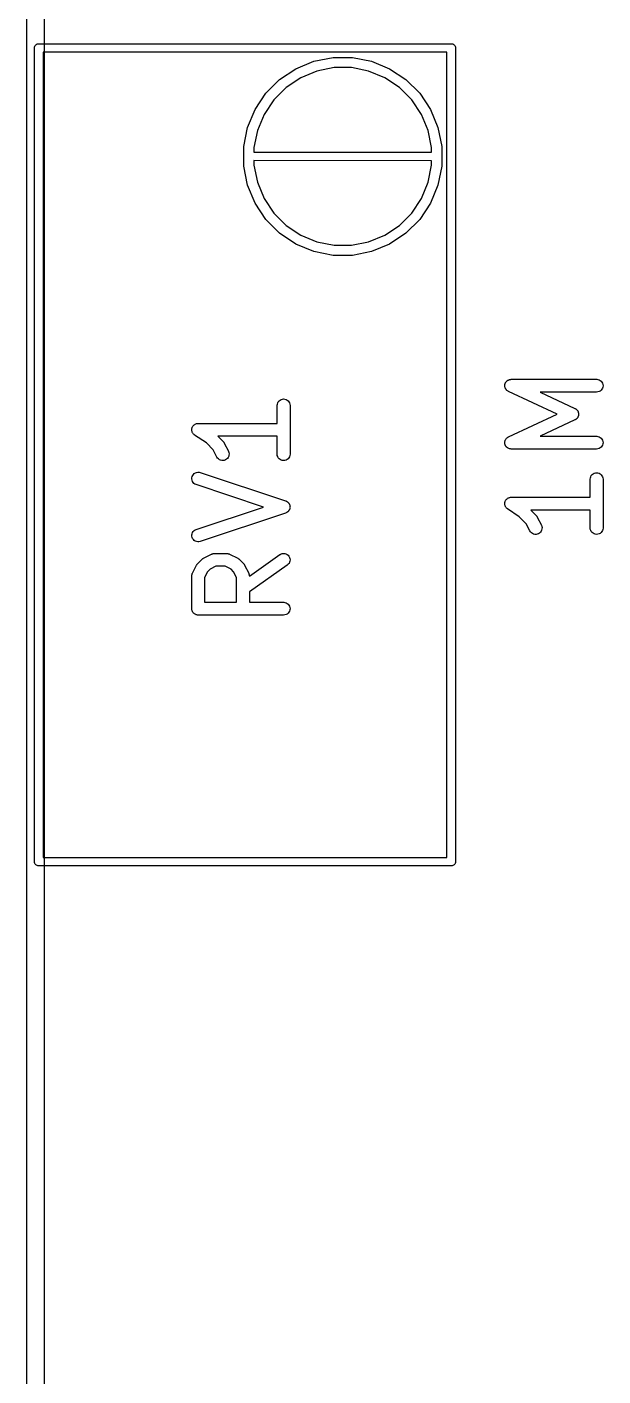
# Model space of a CAD drawing. Extents: x 18 to 40, y -182 to -6.
# Drawn here: x 18.4 to 25.15, y -49.85 to -34.05 of the extents above; entities that cross this region are included whole.
import ezdxf

# ---------------------------------------------------------------- set-up
doc = ezdxf.new("R2010")
doc.units = 0
doc.layers.add('BLACK', color=7, linetype='CONTINUOUS')

msp = doc.modelspace()

# ---------------------------------------------------------------- linework, layer by layer
at = {"layer": 'BLACK', "linetype": 'CONTINUOUS'}
for p, q in [((18.4004, -181.763), (18.4004, -5.7732)), ((18.6004, -5.8683), (18.6004, -181.668)), ((18.4887, -34.2852), (18.4916, -34.2758)), ((18.4916, -34.2758), (18.4962, -34.2671)), ((18.4962, -34.2671), (18.5025, -34.2595)), ((18.5025, -34.2595), (18.5101, -34.2532)), ((18.5101, -34.2532), (18.5188, -34.2486)), ((18.5188, -34.2486), (18.5282, -34.2457)), ((18.5282, -34.2457), (18.5356, -34.245)), ((18.5356, -34.245), (18.538, -34.2448)), ((18.538, -34.2448), (18.5404, -34.245)), ((18.5404, -34.245), (23.3656, -34.245)), ((23.3656, -34.245), (23.368, -34.2448)), ((23.368, -34.2448), (23.3704, -34.245)), ((23.3704, -34.245), (23.3778, -34.2457)), ((23.3778, -34.2457), (23.3872, -34.2486)), ((23.3872, -34.2486), (23.3959, -34.2532)), ((23.3959, -34.2532), (23.4035, -34.2595)), ((23.4035, -34.2595), (23.4098, -34.2671)), ((23.4098, -34.2671), (23.4144, -34.2758)), ((23.4144, -34.2758), (23.4173, -34.2852)), ((18.4878, -34.295), (18.4887, -34.2852)), ((18.488, -34.2974), (18.4878, -34.295)), ((18.488, -43.8225), (18.488, -34.2974)), ((18.588, -34.345), (18.588, -43.775)), ((23.318, -34.345), (18.588, -34.345)), ((21.7598, -34.4502), (21.9838, -34.4056)), ((21.9838, -34.4056), (22.2122, -34.4056)), ((22.2122, -34.4056), (22.4362, -34.4502)), ((23.318, -43.775), (23.318, -34.345)), ((23.4173, -34.2852), (23.4182, -34.295)), ((23.4182, -34.295), (23.418, -34.2974)), ((23.418, -34.2974), (23.418, -43.8226)), ((21.3589, -34.6644), (21.5488, -34.5376)), ((21.5488, -34.5376), (21.7598, -34.4502)), ((21.7947, -34.565), (21.6054, -34.6434)), ((21.9956, -34.525), (21.7947, -34.565)), ((22.2004, -34.525), (21.9956, -34.525)), ((22.4013, -34.565), (22.2004, -34.525)), ((22.5906, -34.6434), (22.4013, -34.565)), ((22.4362, -34.4502), (22.6472, -34.5376)), ((22.6472, -34.5376), (22.8371, -34.6644)), ((21.1974, -34.8259), (21.3589, -34.6644)), ((21.4351, -34.7572), (21.2902, -34.9021)), ((21.6054, -34.6434), (21.4351, -34.7572)), ((22.7609, -34.7572), (22.5906, -34.6434)), ((22.9058, -34.9021), (22.7609, -34.7572)), ((22.8371, -34.6644), (22.9986, -34.8259)), ((21.0706, -35.0158), (21.1974, -34.8259)), ((21.2902, -34.9021), (21.1764, -35.0724)), ((23.0196, -35.0724), (22.9058, -34.9021)), ((22.9986, -34.8259), (23.1254, -35.0158)), ((20.9832, -35.2268), (21.0706, -35.0158)), ((21.1764, -35.0724), (21.098, -35.2617)), ((23.098, -35.2617), (23.0196, -35.0724)), ((23.1254, -35.0158), (23.2128, -35.2268)), ((20.9386, -35.4508), (20.9832, -35.2268)), ((23.2128, -35.2268), (23.2574, -35.4508)), ((21.098, -35.2617), (21.058, -35.4626)), ((23.138, -35.4626), (23.098, -35.2617)), ((20.9386, -35.6792), (20.9386, -35.4508)), ((21.058, -35.4626), (21.058, -35.514)), ((21.058, -35.514), (23.138, -35.515)), ((23.138, -35.515), (23.138, -35.4626)), ((23.2574, -35.4508), (23.2574, -35.6792)), ((20.9832, -35.9032), (20.9386, -35.6792)), ((23.138, -35.615), (21.058, -35.614)), ((21.058, -35.614), (21.058, -35.6674)), ((21.058, -35.6674), (21.098, -35.8683)), ((23.098, -35.8683), (23.138, -35.6674)), ((23.138, -35.6674), (23.138, -35.615)), ((23.2574, -35.6792), (23.2128, -35.9032)), ((21.0706, -36.1142), (20.9832, -35.9032)), ((21.098, -35.8683), (21.1764, -36.0576)), ((23.0196, -36.0576), (23.098, -35.8683)), ((23.2128, -35.9032), (23.1254, -36.1142)), ((21.1974, -36.3041), (21.0706, -36.1142)), ((21.1764, -36.0576), (21.2902, -36.2279)), ((22.9058, -36.2279), (23.0196, -36.0576)), ((23.1254, -36.1142), (22.9986, -36.3041)), ((21.3589, -36.4656), (21.1974, -36.3041)), ((21.2902, -36.2279), (21.4351, -36.3728)), ((22.7609, -36.3728), (22.9058, -36.2279)), ((22.9986, -36.3041), (22.8371, -36.4656)), ((21.5488, -36.5924), (21.3589, -36.4656)), ((21.4351, -36.3728), (21.6054, -36.4866)), ((21.6054, -36.4866), (21.7947, -36.565)), ((22.4013, -36.565), (22.5906, -36.4866)), ((22.5906, -36.4866), (22.7609, -36.3728)), ((22.8371, -36.4656), (22.6472, -36.5924)), ((21.7598, -36.6798), (21.5488, -36.5924)), ((21.7947, -36.565), (21.9956, -36.605)), ((21.9956, -36.605), (22.2004, -36.605)), ((22.2004, -36.605), (22.4013, -36.565)), ((22.6472, -36.5924), (22.4362, -36.6798)), ((21.9838, -36.7244), (21.7598, -36.6798)), ((22.2122, -36.7244), (21.9838, -36.7244)), ((22.4362, -36.6798), (22.2122, -36.7244)), ((23.9974, -38.2338), (23.9977, -38.2321)), ((23.9977, -38.2321), (23.9996, -38.2268)), ((23.9996, -38.2268), (24.0012, -38.2214)), ((24.0012, -38.2214), (24.0021, -38.2199)), ((24.0021, -38.2199), (24.0026, -38.2183)), ((24.0026, -38.2183), (24.0055, -38.2135)), ((24.0055, -38.2135), (24.0082, -38.2085)), ((24.0082, -38.2085), (24.0093, -38.2072)), ((24.0093, -38.2072), (24.0102, -38.2057)), ((24.0102, -38.2057), (24.014, -38.2016)), ((24.014, -38.2016), (24.0175, -38.1973)), ((24.0175, -38.1973), (24.0189, -38.1962)), ((24.0189, -38.1962), (24.02, -38.1949)), ((24.02, -38.1949), (24.0245, -38.1915)), ((24.0245, -38.1915), (24.0289, -38.188)), ((24.0289, -38.188), (24.0304, -38.1872)), ((24.0304, -38.1872), (24.0318, -38.1862)), ((24.0318, -38.1862), (24.0369, -38.1838)), ((24.0369, -38.1838), (24.0418, -38.1811)), ((24.0418, -38.1811), (24.0434, -38.1806)), ((24.0434, -38.1806), (24.045, -38.1799)), ((24.045, -38.1799), (24.0504, -38.1785)), ((24.0504, -38.1785), (24.0558, -38.1769)), ((24.0558, -38.1769), (24.0575, -38.1767)), ((24.0575, -38.1767), (24.0592, -38.1763)), ((24.0592, -38.1763), (24.0648, -38.176)), ((24.0648, -38.176), (24.0704, -38.1755)), ((24.0704, -38.1755), (25.0704, -38.1755)), ((25.0704, -38.1755), (25.0714, -38.1755)), ((25.0714, -38.1755), (25.086, -38.1771)), ((25.086, -38.1771), (25.0999, -38.1815)), ((25.0999, -38.1815), (25.1128, -38.1886)), ((25.1128, -38.1886), (25.124, -38.198)), ((25.124, -38.198), (25.1331, -38.2094)), ((25.1331, -38.2094), (25.1399, -38.2224)), ((25.1399, -38.2224), (25.1441, -38.2364)), ((23.9954, -38.25), (23.9956, -38.2482)), ((23.9959, -38.2555), (23.9954, -38.25)), ((23.9955, -38.2465), (23.9963, -38.241)), ((23.9956, -38.2482), (23.9955, -38.2465)), ((23.9961, -38.2612), (23.9959, -38.2555)), ((23.9966, -38.2628), (23.9961, -38.2612)), ((23.9963, -38.241), (23.9969, -38.2354)), ((23.9967, -38.2645), (23.9966, -38.2628)), ((23.9983, -38.2699), (23.9967, -38.2645)), ((23.9969, -38.2354), (23.9974, -38.2338)), ((23.9996, -38.2754), (23.9983, -38.2699)), ((24.0004, -38.2769), (23.9996, -38.2754)), ((24.0008, -38.2786), (24.0004, -38.2769)), ((24.0034, -38.2835), (24.0008, -38.2786)), ((24.0058, -38.2886), (24.0034, -38.2835)), ((24.0068, -38.29), (24.0058, -38.2886)), ((24.0076, -38.2915), (24.0068, -38.29)), ((24.0111, -38.2959), (24.0076, -38.2915)), ((24.0145, -38.3004), (24.0111, -38.2959)), ((24.0157, -38.3016), (24.0145, -38.3004)), ((24.0168, -38.303), (24.0157, -38.3016)), ((24.0211, -38.3066), (24.0168, -38.303)), ((24.0252, -38.3104), (24.0211, -38.3066)), ((24.0267, -38.3113), (24.0252, -38.3104)), ((24.028, -38.3124), (24.0267, -38.3113)), ((24.0329, -38.3151), (24.028, -38.3124)), ((24.0377, -38.318), (24.0329, -38.3151)), ((24.0387, -38.3184), (24.0377, -38.318)), ((24.6073, -38.5838), (24.0387, -38.3184)), ((25.0704, -38.3255), (24.4084, -38.3255)), ((24.4084, -38.3255), (24.8164, -38.5158)), ((25.0849, -38.324), (25.0704, -38.3255)), ((25.099, -38.3198), (25.0849, -38.324)), ((25.1119, -38.3129), (25.099, -38.3198)), ((25.1232, -38.3037), (25.1119, -38.3129)), ((25.1326, -38.2924), (25.1232, -38.3037)), ((25.1395, -38.2795), (25.1326, -38.2924)), ((25.1438, -38.2656), (25.1395, -38.2795)), ((25.1454, -38.251), (25.1438, -38.2656)), ((25.1441, -38.2364), (25.1454, -38.251)), ((21.3304, -38.4797), (21.332, -38.4651)), ((21.3304, -38.4807), (21.3304, -38.4797)), ((21.3304, -38.6914), (21.3304, -38.4807)), ((21.332, -38.4651), (21.3364, -38.4512)), ((21.3364, -38.4512), (21.3435, -38.4383)), ((21.3435, -38.4383), (21.3529, -38.4271)), ((21.3529, -38.4271), (21.3643, -38.418)), ((21.3643, -38.418), (21.3773, -38.4112)), ((21.3773, -38.4112), (21.3913, -38.407)), ((21.3913, -38.407), (21.4059, -38.4057)), ((21.4059, -38.4057), (21.4205, -38.4072)), ((21.4205, -38.4072), (21.4344, -38.4116)), ((21.4344, -38.4116), (21.4473, -38.4185)), ((21.4473, -38.4185), (21.4586, -38.4279)), ((21.4586, -38.4279), (21.4678, -38.4392)), ((21.4678, -38.4392), (21.4747, -38.4521)), ((21.4747, -38.4521), (21.479, -38.4661)), ((21.479, -38.4661), (21.4804, -38.4807)), ((21.4804, -38.4807), (21.4804, -39.0521)), ((24.8164, -38.5158), (24.8173, -38.5163)), ((24.8173, -38.5163), (24.8207, -38.5183)), ((24.8207, -38.5183), (24.8242, -38.5201)), ((24.8242, -38.5201), (24.8269, -38.5221)), ((24.8269, -38.5221), (24.8298, -38.5239)), ((24.8298, -38.5239), (24.8327, -38.5266)), ((24.8327, -38.5266), (24.8358, -38.5289)), ((24.8358, -38.5289), (24.8381, -38.5315)), ((24.8381, -38.5315), (24.8406, -38.5338)), ((24.8406, -38.5338), (24.8429, -38.537)), ((24.8429, -38.537), (24.8455, -38.5399)), ((24.8455, -38.5399), (24.8472, -38.5429)), ((24.8472, -38.5429), (24.8492, -38.5456)), ((24.8492, -38.5456), (24.8509, -38.5492)), ((24.8509, -38.5492), (24.8529, -38.5526)), ((20.3584, -38.7084), (20.3639, -38.704)), ((20.3639, -38.704), (20.3639, -38.7039)), ((20.3639, -38.7039), (20.364, -38.7039)), ((20.364, -38.7039), (20.3706, -38.7004)), ((20.3706, -38.7004), (20.3768, -38.6971)), ((20.3768, -38.6971), (20.3769, -38.6971)), ((20.3769, -38.697), (20.3837, -38.695)), ((20.3769, -38.6971), (20.3769, -38.697)), ((20.3837, -38.695), (20.3908, -38.6929)), ((20.3908, -38.6929), (20.3909, -38.6928)), ((20.3909, -38.6928), (20.3982, -38.6921)), ((20.3909, -38.6928), (20.3909, -38.6928)), ((20.3982, -38.6921), (20.4054, -38.6914)), ((20.4054, -38.6914), (21.3304, -38.6914)), ((24.0387, -38.8492), (24.6073, -38.5838)), ((24.8164, -38.6518), (24.4084, -38.8421)), ((24.8197, -38.6498), (24.8164, -38.6518)), ((24.8233, -38.6481), (24.8197, -38.6498)), ((24.826, -38.6461), (24.8233, -38.6481)), ((24.829, -38.6443), (24.826, -38.6461)), ((24.8319, -38.6417), (24.829, -38.6443)), ((24.835, -38.6394), (24.8319, -38.6417)), ((24.8373, -38.6368), (24.835, -38.6394)), ((24.8399, -38.6346), (24.8373, -38.6368)), ((24.8422, -38.6314), (24.8399, -38.6346)), ((24.8449, -38.6285), (24.8422, -38.6314)), ((24.8466, -38.6256), (24.8449, -38.6285)), ((24.8487, -38.6229), (24.8466, -38.6256)), ((24.8504, -38.6194), (24.8487, -38.6229)), ((24.8524, -38.616), (24.8504, -38.6194)), ((24.8536, -38.6128), (24.8524, -38.616)), ((24.8529, -38.5526), (24.854, -38.5558)), ((24.8551, -38.6097), (24.8536, -38.6128)), ((24.854, -38.5558), (24.8554, -38.5589)), ((24.856, -38.6059), (24.8551, -38.6097)), ((24.8554, -38.5589), (24.8563, -38.5627)), ((24.8574, -38.6022), (24.856, -38.6059)), ((24.8563, -38.5627), (24.8576, -38.5664)), ((24.8579, -38.5988), (24.8574, -38.6022)), ((24.8576, -38.5664), (24.8581, -38.5698)), ((24.8587, -38.5955), (24.8579, -38.5988)), ((24.8581, -38.5698), (24.8589, -38.5731)), ((24.859, -38.5916), (24.8587, -38.5955)), ((24.8589, -38.5731), (24.8591, -38.577)), ((24.8596, -38.5878), (24.859, -38.5916)), ((24.8591, -38.577), (24.8596, -38.5809)), ((24.8596, -38.5809), (24.8594, -38.5843)), ((24.8594, -38.5843), (24.8596, -38.5878)), ((20.3304, -38.7658), (20.3311, -38.7587)), ((20.3304, -38.7659), (20.3304, -38.7658)), ((20.3304, -38.7658), (20.3304, -38.7658)), ((20.3311, -38.7735), (20.3304, -38.7659)), ((20.3311, -38.7587), (20.3319, -38.7513)), ((20.3317, -38.7804), (20.3311, -38.7735)), ((20.3317, -38.7805), (20.3317, -38.7804)), ((20.3317, -38.7804), (20.3317, -38.7804)), ((20.3338, -38.7876), (20.3317, -38.7805)), ((20.3319, -38.7512), (20.3341, -38.7441)), ((20.3319, -38.7513), (20.3319, -38.7512)), ((20.3319, -38.7513), (20.3319, -38.7513)), ((20.3358, -38.7944), (20.3338, -38.7876)), ((20.3341, -38.7441), (20.3362, -38.7374)), ((20.3358, -38.7945), (20.3358, -38.7944)), ((20.3391, -38.8007), (20.3358, -38.7945)), ((20.3358, -38.7945), (20.3358, -38.7945)), ((20.3362, -38.7374), (20.3363, -38.7373)), ((20.3363, -38.7373), (20.3398, -38.7307)), ((20.3363, -38.7373), (20.3363, -38.7373)), ((20.3426, -38.8074), (20.3391, -38.8007)), ((20.3398, -38.7307), (20.3432, -38.7245)), ((20.3426, -38.8075), (20.3426, -38.8074)), ((20.3426, -38.8074), (20.3426, -38.8074)), ((20.3472, -38.8131), (20.3426, -38.8075)), ((20.3432, -38.7245), (20.3432, -38.7244)), ((20.3432, -38.7244), (20.3433, -38.7244)), ((20.3433, -38.7244), (20.3479, -38.7188)), ((20.3517, -38.8188), (20.3472, -38.8131)), ((20.3479, -38.7188), (20.3525, -38.7132)), ((20.3518, -38.8189), (20.3517, -38.8188)), ((20.3575, -38.8237), (20.3518, -38.8189)), ((20.3518, -38.8189), (20.3518, -38.8189)), ((20.3525, -38.7132), (20.3526, -38.7132)), ((20.3526, -38.7131), (20.3584, -38.7084)), ((20.3526, -38.7132), (20.3526, -38.7131)), ((20.3629, -38.8282), (20.3575, -38.8237)), ((20.363, -38.8283), (20.3629, -38.8282)), ((20.3638, -38.8288), (20.363, -38.8283)), ((20.363, -38.8283), (20.363, -38.8283)), ((20.363, -38.8283), (20.363, -38.8283)), ((20.5005, -38.92), (20.3638, -38.8288)), ((21.3304, -38.8414), (20.6341, -38.8414)), ((20.6341, -38.8414), (20.6965, -38.9039)), ((21.3304, -39.0521), (21.3304, -38.8414)), ((24.0152, -38.8664), (24.0164, -38.8652)), ((24.0164, -38.8652), (24.0175, -38.8639)), ((24.0175, -38.8639), (24.0219, -38.8604)), ((24.0219, -38.8604), (24.0261, -38.8566)), ((24.0261, -38.8566), (24.0275, -38.8558)), ((24.0275, -38.8558), (24.0289, -38.8547)), ((24.0289, -38.8547), (24.0338, -38.852)), ((24.0338, -38.852), (24.0387, -38.8492)), ((24.4084, -38.8421), (25.0704, -38.8421)), ((25.0704, -38.8421), (25.0714, -38.8421)), ((25.0714, -38.8421), (25.086, -38.8438)), ((25.086, -38.8438), (25.0999, -38.8482)), ((25.0999, -38.8482), (25.1128, -38.8553)), ((25.1128, -38.8553), (25.124, -38.8647)), ((25.124, -38.8647), (25.1331, -38.8761)), ((20.5818, -39.0013), (20.5005, -38.92)), ((20.624, -39.0857), (20.5818, -39.0013)), ((20.6965, -38.9039), (20.6972, -38.9046)), ((20.6972, -38.9046), (20.6999, -38.9079)), ((20.6999, -38.9079), (20.7028, -38.911)), ((20.7028, -38.911), (20.7044, -38.9136)), ((20.7044, -38.9136), (20.7064, -38.9161)), ((20.7064, -38.9161), (20.7083, -38.9198)), ((20.7083, -38.9198), (20.7106, -38.9234)), ((20.7106, -38.9234), (20.7582, -39.0186)), ((20.7582, -39.0186), (20.7586, -39.0195)), ((20.7586, -39.0195), (20.7637, -39.0333)), ((23.9954, -38.9166), (23.996, -38.911)), ((23.9955, -38.9183), (23.9954, -38.9166)), ((23.9954, -38.92), (23.9955, -38.9183)), ((23.9962, -38.9256), (23.9954, -38.92)), ((23.996, -38.911), (23.9963, -38.9054)), ((23.9967, -38.9312), (23.9962, -38.9256)), ((23.9963, -38.9054), (23.9967, -38.9038)), ((23.9967, -38.9038), (23.9969, -38.9021)), ((23.9972, -38.9328), (23.9967, -38.9312)), ((23.9969, -38.9021), (23.9986, -38.8967)), ((23.9974, -38.9345), (23.9972, -38.9328)), ((23.9993, -38.9398), (23.9974, -38.9345)), ((23.9986, -38.8967), (24, -38.8913)), ((24.0008, -38.9452), (23.9993, -38.9398)), ((24, -38.8913), (24.0007, -38.8897)), ((24.0007, -38.8897), (24.0012, -38.8881)), ((24.0016, -38.9468), (24.0008, -38.9452)), ((24.0012, -38.8881), (24.0039, -38.8831)), ((24.0022, -38.9484), (24.0016, -38.9468)), ((24.005, -38.9532), (24.0022, -38.9484)), ((24.0039, -38.8831), (24.0064, -38.8781)), ((24.0076, -38.9582), (24.005, -38.9532)), ((24.0064, -38.8781), (24.0074, -38.8767)), ((24.0074, -38.8767), (24.0082, -38.8752)), ((24.0087, -38.9595), (24.0076, -38.9582)), ((24.0082, -38.8752), (24.0118, -38.8709)), ((24.0096, -38.961), (24.0087, -38.9595)), ((24.0133, -38.9652), (24.0096, -38.961)), ((24.0118, -38.8709), (24.0152, -38.8664)), ((24.0168, -38.9696), (24.0133, -38.9652)), ((24.0181, -38.9707), (24.0168, -38.9696)), ((24.0192, -38.972), (24.0181, -38.9707)), ((24.0237, -38.9754), (24.0192, -38.972)), ((24.028, -38.979), (24.0237, -38.9754)), ((24.0295, -38.9799), (24.028, -38.979)), ((24.0309, -38.9809), (24.0295, -38.9799)), ((24.0359, -38.9834), (24.0309, -38.9809)), ((24.0408, -38.9861), (24.0359, -38.9834)), ((24.0425, -38.9866), (24.0408, -38.9861)), ((24.044, -38.9874), (24.0425, -38.9866)), ((24.0494, -38.9888), (24.044, -38.9874)), ((24.0548, -38.9905), (24.0494, -38.9888)), ((24.0565, -38.9907), (24.0548, -38.9905)), ((24.0582, -38.9911), (24.0565, -38.9907)), ((24.0638, -38.9915), (24.0582, -38.9911)), ((24.0693, -38.9921), (24.0638, -38.9915)), ((24.0704, -38.9921), (24.0693, -38.9921)), ((25.0704, -38.9921), (24.0704, -38.9921)), ((25.0849, -38.9907), (25.0704, -38.9921)), ((25.099, -38.9865), (25.0849, -38.9907)), ((25.1119, -38.9796), (25.099, -38.9865)), ((25.1232, -38.9704), (25.1119, -38.9796)), ((25.1326, -38.9591), (25.1232, -38.9704)), ((25.1395, -38.9462), (25.1326, -38.9591)), ((25.1331, -38.8761), (25.1399, -38.889)), ((25.1438, -38.9322), (25.1395, -38.9462)), ((25.1399, -38.889), (25.1441, -38.9031)), ((25.1454, -38.9177), (25.1438, -38.9322)), ((25.1441, -38.9031), (25.1454, -38.9177)), ((20.6318, -39.0981), (20.624, -39.0857)), ((20.6419, -39.1087), (20.6318, -39.0981)), ((20.6538, -39.1172), (20.6419, -39.1087)), ((20.6671, -39.1232), (20.6538, -39.1172)), ((20.6814, -39.1265), (20.6671, -39.1232)), ((20.696, -39.127), (20.6814, -39.1265)), ((20.7105, -39.1246), (20.696, -39.127)), ((20.7242, -39.1195), (20.7105, -39.1246)), ((20.7366, -39.1118), (20.7242, -39.1195)), ((20.7473, -39.1018), (20.7366, -39.1118)), ((20.7559, -39.0899), (20.7473, -39.1018)), ((20.762, -39.0766), (20.7559, -39.0899)), ((20.7654, -39.0624), (20.762, -39.0766)), ((20.7637, -39.0333), (20.766, -39.0477)), ((20.766, -39.0477), (20.7654, -39.0624)), ((21.3318, -39.0667), (21.3304, -39.0521)), ((21.336, -39.0807), (21.3318, -39.0667)), ((21.3429, -39.0936), (21.336, -39.0807)), ((21.3522, -39.105), (21.3429, -39.0936)), ((21.3634, -39.1143), (21.3522, -39.105)), ((21.3763, -39.1213), (21.3634, -39.1143)), ((21.3903, -39.1256), (21.3763, -39.1213)), ((21.4049, -39.1271), (21.3903, -39.1256)), ((21.4194, -39.1258), (21.4049, -39.1271)), ((21.4335, -39.1217), (21.4194, -39.1258)), ((21.4464, -39.1149), (21.4335, -39.1217)), ((21.4579, -39.1057), (21.4464, -39.1149)), ((21.4673, -39.0945), (21.4579, -39.1057)), ((21.4743, -39.0817), (21.4673, -39.0945)), ((21.4787, -39.0677), (21.4743, -39.0817)), ((21.4804, -39.0532), (21.4787, -39.0677)), ((21.4804, -39.0521), (21.4804, -39.0532)), ((20.3305, -39.3425), (20.331, -39.3279)), ((20.331, -39.3279), (20.3344, -39.3136)), ((20.3344, -39.3136), (20.3405, -39.3003)), ((20.3405, -39.3003), (20.349, -39.2884)), ((20.349, -39.2884), (20.3597, -39.2784)), ((20.3597, -39.2784), (20.3721, -39.2707)), ((20.3721, -39.2707), (20.3858, -39.2655)), ((20.3858, -39.2655), (20.4002, -39.263)), ((20.4002, -39.263), (20.4148, -39.2635)), ((20.4148, -39.2635), (20.4291, -39.2667)), ((20.4291, -39.2667), (21.4291, -39.6)), ((24.9954, -39.3447), (24.997, -39.3301)), ((24.997, -39.3301), (25.0014, -39.3162)), ((25.0014, -39.3162), (25.0085, -39.3033)), ((25.0085, -39.3033), (25.0179, -39.2921)), ((25.0179, -39.2921), (25.0293, -39.283)), ((25.0293, -39.283), (25.0423, -39.2762)), ((25.0423, -39.2762), (25.0563, -39.272)), ((25.0563, -39.272), (25.0709, -39.2707)), ((25.0709, -39.2707), (25.0855, -39.2722)), ((25.0855, -39.2722), (25.0994, -39.2766)), ((25.0994, -39.2766), (25.1123, -39.2835)), ((25.1123, -39.2835), (25.1236, -39.2929)), ((25.1236, -39.2929), (25.1328, -39.3042)), ((25.1328, -39.3042), (25.1397, -39.3171)), ((25.1397, -39.3171), (25.144, -39.3311)), ((25.144, -39.3311), (25.1454, -39.3457)), ((20.3329, -39.357), (20.3305, -39.3425)), ((20.338, -39.3707), (20.3329, -39.357)), ((20.3456, -39.3832), (20.338, -39.3707)), ((20.3556, -39.3939), (20.3456, -39.3832)), ((20.3674, -39.4025), (20.3556, -39.3939)), ((20.3807, -39.4087), (20.3674, -39.4025)), ((20.3817, -39.409), (20.3807, -39.4087)), ((21.1682, -39.6712), (20.3817, -39.409)), ((24.9954, -39.3457), (24.9954, -39.3447)), ((24.9954, -39.5564), (24.9954, -39.3457)), ((25.1454, -39.3457), (25.1454, -39.9171)), ((21.4291, -39.6), (21.4301, -39.6004)), ((21.4301, -39.6004), (21.4348, -39.6026)), ((21.4348, -39.6026), (21.4396, -39.6045)), ((21.4396, -39.6045), (21.4414, -39.6056)), ((21.4414, -39.6056), (21.4434, -39.6065)), ((21.4434, -39.6065), (21.4476, -39.6096)), ((21.4476, -39.6096), (21.4519, -39.6124)), ((21.4519, -39.6124), (21.4535, -39.6139)), ((21.4535, -39.6139), (21.4552, -39.6151)), ((21.4552, -39.6151), (21.4587, -39.619)), ((21.4587, -39.619), (21.4625, -39.6225)), ((21.4625, -39.6225), (21.4637, -39.6243)), ((21.4637, -39.6243), (21.4651, -39.6259)), ((21.4651, -39.6259), (21.4679, -39.6303)), ((21.4679, -39.6303), (21.4708, -39.6346)), ((21.4708, -39.6346), (21.4717, -39.6365)), ((21.4717, -39.6365), (21.4728, -39.6384)), ((21.4728, -39.6384), (21.4746, -39.6432)), ((21.4746, -39.6432), (21.4767, -39.648)), ((21.4767, -39.648), (21.4772, -39.6501)), ((21.4772, -39.6501), (21.4779, -39.6521)), ((21.4779, -39.6521), (21.4787, -39.6572)), ((23.9954, -39.6308), (23.9961, -39.6237)), ((23.9954, -39.6309), (23.9954, -39.6308)), ((23.9954, -39.6308), (23.9954, -39.6308)), ((23.9961, -39.6384), (23.9954, -39.6309)), ((23.9961, -39.6237), (23.9969, -39.6163)), ((23.9967, -39.6454), (23.9961, -39.6384)), ((23.9967, -39.6455), (23.9967, -39.6454)), ((23.9967, -39.6454), (23.9967, -39.6454)), ((23.9988, -39.6527), (23.9967, -39.6455)), ((23.9969, -39.6162), (23.9991, -39.6091)), ((23.9969, -39.6163), (23.9969, -39.6162)), ((23.9969, -39.6163), (23.9969, -39.6163)), ((24.0008, -39.6594), (23.9988, -39.6527)), ((23.9991, -39.6091), (24.0012, -39.6024)), ((24.0012, -39.6024), (24.0013, -39.6023)), ((24.0013, -39.6023), (24.0048, -39.5957)), ((24.0013, -39.6023), (24.0013, -39.6023)), ((24.0048, -39.5957), (24.0082, -39.5895)), ((24.0082, -39.5895), (24.0082, -39.5894)), ((24.0082, -39.5894), (24.0083, -39.5894)), ((24.0083, -39.5894), (24.0129, -39.5838)), ((24.0129, -39.5838), (24.0175, -39.5782)), ((24.0175, -39.5782), (24.0176, -39.5782)), ((24.0176, -39.5781), (24.0234, -39.5734)), ((24.0176, -39.5782), (24.0176, -39.5781)), ((24.0234, -39.5734), (24.0289, -39.569)), ((24.0289, -39.569), (24.0289, -39.5689)), ((24.0289, -39.5689), (24.029, -39.5689)), ((24.029, -39.5689), (24.0356, -39.5654)), ((24.0356, -39.5654), (24.0418, -39.5621)), ((24.0418, -39.5621), (24.0419, -39.5621)), ((24.0419, -39.562), (24.0487, -39.56)), ((24.0419, -39.5621), (24.0419, -39.562)), ((24.0487, -39.56), (24.0558, -39.5579)), ((24.0558, -39.5579), (24.0559, -39.5578)), ((24.0559, -39.5578), (24.0632, -39.5571)), ((24.0559, -39.5578), (24.0559, -39.5578)), ((24.0632, -39.5571), (24.0704, -39.5564)), ((24.0704, -39.5564), (24.9954, -39.5564)), ((20.3817, -39.9334), (21.1682, -39.6712)), ((21.4291, -39.7423), (20.4291, -40.0757)), ((21.4338, -39.7402), (21.4291, -39.7423)), ((21.4387, -39.7384), (21.4338, -39.7402)), ((21.4405, -39.7373), (21.4387, -39.7384)), ((21.4425, -39.7364), (21.4405, -39.7373)), ((21.4467, -39.7334), (21.4425, -39.7364)), ((21.4511, -39.7306), (21.4467, -39.7334)), ((21.4527, -39.7292), (21.4511, -39.7306)), ((21.4544, -39.7279), (21.4527, -39.7292)), ((21.458, -39.7242), (21.4544, -39.7279)), ((21.4618, -39.7206), (21.458, -39.7242)), ((21.463, -39.7189), (21.4618, -39.7206)), ((21.4645, -39.7173), (21.463, -39.7189)), ((21.4673, -39.7129), (21.4645, -39.7173)), ((21.4703, -39.7087), (21.4673, -39.7129)), ((21.4712, -39.7068), (21.4703, -39.7087)), ((21.4723, -39.705), (21.4712, -39.7068)), ((21.4742, -39.7001), (21.4723, -39.705)), ((21.4764, -39.6954), (21.4742, -39.7001)), ((21.4769, -39.6933), (21.4764, -39.6954)), ((21.4776, -39.6913), (21.4769, -39.6933)), ((21.4785, -39.6862), (21.4776, -39.6913)), ((21.4797, -39.6812), (21.4785, -39.6862)), ((21.4787, -39.6572), (21.4798, -39.6623)), ((21.4798, -39.679), (21.4797, -39.6812)), ((21.4798, -39.6623), (21.4799, -39.6644)), ((21.4802, -39.6769), (21.4798, -39.679)), ((21.4799, -39.6644), (21.4802, -39.6665)), ((21.4802, -39.6665), (21.48, -39.6717)), ((21.48, -39.6717), (21.4802, -39.6769)), ((24.0008, -39.6595), (24.0008, -39.6594)), ((24.0041, -39.6657), (24.0008, -39.6595)), ((24.0008, -39.6595), (24.0008, -39.6595)), ((24.0076, -39.6724), (24.0041, -39.6657)), ((24.0076, -39.6725), (24.0076, -39.6724)), ((24.0076, -39.6724), (24.0076, -39.6724)), ((24.0122, -39.6781), (24.0076, -39.6725)), ((24.0167, -39.6838), (24.0122, -39.6781)), ((24.0168, -39.6839), (24.0167, -39.6838)), ((24.0225, -39.6887), (24.0168, -39.6839)), ((24.0168, -39.6839), (24.0168, -39.6839)), ((24.0279, -39.6932), (24.0225, -39.6887)), ((24.028, -39.6933), (24.0279, -39.6932)), ((24.0288, -39.6938), (24.028, -39.6933)), ((24.028, -39.6933), (24.028, -39.6933)), ((24.028, -39.6933), (24.028, -39.6933)), ((24.1655, -39.7849), (24.0288, -39.6938)), ((24.2468, -39.8663), (24.1655, -39.7849)), ((24.9954, -39.7064), (24.2991, -39.7064)), ((24.2991, -39.7064), (24.3615, -39.7689)), ((24.3615, -39.7689), (24.3622, -39.7696)), ((24.3622, -39.7696), (24.3649, -39.7729)), ((24.3649, -39.7729), (24.3678, -39.776)), ((24.3678, -39.776), (24.3694, -39.7786)), ((24.3694, -39.7786), (24.3714, -39.7811)), ((24.3714, -39.7811), (24.3733, -39.7848)), ((24.3733, -39.7848), (24.3756, -39.7884)), ((24.3756, -39.7884), (24.4232, -39.8836)), ((24.9954, -39.9171), (24.9954, -39.7064)), ((20.3331, -39.9844), (20.3384, -39.9707)), ((20.3384, -39.9707), (20.3463, -39.9584)), ((20.3463, -39.9584), (20.3563, -39.9478)), ((20.3563, -39.9478), (20.3683, -39.9393)), ((20.3683, -39.9393), (20.3817, -39.9334)), ((24.289, -39.9507), (24.2468, -39.8663)), ((24.2968, -39.9631), (24.289, -39.9507)), ((24.3069, -39.9737), (24.2968, -39.9631)), ((24.4123, -39.9668), (24.4016, -39.9768)), ((24.4209, -39.9549), (24.4123, -39.9668)), ((24.427, -39.9416), (24.4209, -39.9549)), ((24.4232, -39.8836), (24.4236, -39.8845)), ((24.4236, -39.8845), (24.4287, -39.8983)), ((24.4304, -39.9274), (24.427, -39.9416)), ((24.4287, -39.8983), (24.431, -39.9127)), ((24.431, -39.9127), (24.4304, -39.9274)), ((24.9968, -39.9317), (24.9954, -39.9171)), ((25.001, -39.9457), (24.9968, -39.9317)), ((25.0079, -39.9586), (25.001, -39.9457)), ((25.0172, -39.97), (25.0079, -39.9586)), ((25.0284, -39.9793), (25.0172, -39.97)), ((25.1229, -39.9707), (25.1114, -39.9799)), ((25.1323, -39.9595), (25.1229, -39.9707)), ((25.1393, -39.9467), (25.1323, -39.9595)), ((25.1437, -39.9327), (25.1393, -39.9467)), ((25.1454, -39.9182), (25.1437, -39.9327)), ((25.1454, -39.9171), (25.1454, -39.9182)), ((20.3306, -39.9988), (20.3331, -39.9844)), ((20.3309, -40.0134), (20.3306, -39.9988)), ((20.3341, -40.0277), (20.3309, -40.0134)), ((20.3399, -40.0412), (20.3341, -40.0277)), ((20.3483, -40.0532), (20.3399, -40.0412)), ((20.3588, -40.0633), (20.3483, -40.0532)), ((20.3711, -40.0712), (20.3588, -40.0633)), ((20.3848, -40.0766), (20.3711, -40.0712)), ((20.3991, -40.0793), (20.3848, -40.0766)), ((20.4138, -40.079), (20.3991, -40.0793)), ((20.4281, -40.076), (20.4138, -40.079)), ((20.4291, -40.0757), (20.4281, -40.076)), ((24.3188, -39.9822), (24.3069, -39.9737)), ((24.3321, -39.9882), (24.3188, -39.9822)), ((24.3464, -39.9915), (24.3321, -39.9882)), ((24.361, -39.992), (24.3464, -39.9915)), ((24.3755, -39.9896), (24.361, -39.992)), ((24.3892, -39.9845), (24.3755, -39.9896)), ((24.4016, -39.9768), (24.3892, -39.9845)), ((25.0413, -39.9863), (25.0284, -39.9793)), ((25.0553, -39.9906), (25.0413, -39.9863)), ((25.0699, -39.9921), (25.0553, -39.9906)), ((25.0844, -39.9908), (25.0699, -39.9921)), ((25.0985, -39.9867), (25.0844, -39.9908)), ((25.1114, -39.9799), (25.0985, -39.9867)), ((20.4, -40.3324), (20.4476, -40.2848)), ((20.4476, -40.2848), (20.4483, -40.2841)), ((20.4483, -40.2841), (20.4516, -40.2815)), ((20.4516, -40.2815), (20.4547, -40.2786)), ((20.4547, -40.2786), (20.4573, -40.2769)), ((20.4573, -40.2769), (20.4598, -40.275)), ((20.4598, -40.275), (20.4635, -40.273)), ((20.4635, -40.273), (20.4671, -40.2708)), ((20.4671, -40.2708), (20.5623, -40.2232)), ((20.5623, -40.2232), (20.5633, -40.2227)), ((20.5633, -40.2227), (20.5653, -40.2219)), ((20.5653, -40.2219), (20.5673, -40.2209)), ((20.5673, -40.2209), (20.5722, -40.2194)), ((20.5722, -40.2194), (20.577, -40.2176)), ((20.577, -40.2176), (20.5792, -40.2173)), ((20.5792, -40.2173), (20.5813, -40.2167)), ((20.5813, -40.2167), (20.5864, -40.2162)), ((20.5864, -40.2162), (20.5915, -40.2154)), ((20.5915, -40.2154), (20.5937, -40.2155)), ((20.5937, -40.2155), (20.5959, -40.2152)), ((20.5959, -40.2152), (20.7387, -40.2152)), ((20.7387, -40.2152), (20.7398, -40.2152)), ((20.7398, -40.2152), (20.742, -40.2155)), ((20.742, -40.2155), (20.7442, -40.2154)), ((20.7442, -40.2154), (20.7492, -40.2163)), ((20.7492, -40.2163), (20.7543, -40.2169)), ((20.7543, -40.2169), (20.7564, -40.2175)), ((20.7564, -40.2175), (20.7586, -40.2179)), ((20.7586, -40.2179), (20.7634, -40.2198)), ((20.7634, -40.2198), (20.7683, -40.2213)), ((20.7683, -40.2213), (20.7702, -40.2224)), ((20.7702, -40.2224), (20.7723, -40.2232)), ((20.7723, -40.2232), (20.8675, -40.2708)), ((20.8675, -40.2708), (20.8684, -40.2712)), ((20.8684, -40.2712), (20.872, -40.2735)), ((20.872, -40.2735), (20.8757, -40.2755)), ((20.8757, -40.2755), (20.8781, -40.2775)), ((20.8781, -40.2775), (20.8807, -40.2792)), ((20.8807, -40.2792), (20.8837, -40.2822)), ((20.8837, -40.2822), (20.887, -40.2848)), ((20.887, -40.2848), (20.9346, -40.3324)), ((21.0041, -40.4796), (21.3624, -40.2288)), ((21.3624, -40.2288), (21.3632, -40.2282)), ((21.3632, -40.2282), (21.3761, -40.2212)), ((21.3761, -40.2212), (21.3901, -40.2168)), ((21.3901, -40.2168), (21.4046, -40.2152)), ((21.4046, -40.2152), (21.4192, -40.2165)), ((21.4192, -40.2165), (21.4332, -40.2206)), ((21.4332, -40.2206), (21.4462, -40.2273)), ((21.4462, -40.2273), (21.4577, -40.2365)), ((21.4577, -40.2365), (21.4671, -40.2477)), ((21.4671, -40.2477), (21.4742, -40.2605)), ((21.4742, -40.2605), (21.4787, -40.2744)), ((21.4787, -40.2744), (21.4804, -40.2889)), ((20.3383, -40.4472), (20.3859, -40.3519)), ((20.3859, -40.3519), (20.3864, -40.351)), ((20.3864, -40.351), (20.3887, -40.3475)), ((20.3887, -40.3475), (20.3907, -40.3438)), ((20.3907, -40.3438), (20.3927, -40.3413)), ((20.3927, -40.3413), (20.3944, -40.3387)), ((20.3944, -40.3387), (20.3973, -40.3357)), ((20.3973, -40.3357), (20.4, -40.3324)), ((20.5146, -40.4299), (20.4804, -40.4984)), ((20.545, -40.3995), (20.5146, -40.4299)), ((20.6136, -40.3652), (20.545, -40.3995)), ((20.721, -40.3652), (20.6136, -40.3652)), ((20.7895, -40.3995), (20.721, -40.3652)), ((20.8199, -40.4299), (20.7895, -40.3995)), ((20.8542, -40.4984), (20.8199, -40.4299)), ((20.9346, -40.3324), (20.9353, -40.3332)), ((20.9353, -40.3332), (20.938, -40.3365)), ((20.938, -40.3365), (20.9409, -40.3395)), ((20.9409, -40.3395), (20.9425, -40.3422)), ((20.9425, -40.3422), (20.9445, -40.3446)), ((20.9445, -40.3446), (20.9464, -40.3484)), ((20.9464, -40.3484), (20.9487, -40.3519)), ((20.9487, -40.3519), (20.9963, -40.4472)), ((21.4484, -40.3517), (21.0042, -40.6626)), ((21.4595, -40.3422), (21.4484, -40.3517)), ((21.4686, -40.3307), (21.4595, -40.3422)), ((21.4752, -40.3176), (21.4686, -40.3307)), ((21.4792, -40.3035), (21.4752, -40.3176)), ((21.4804, -40.2889), (21.4792, -40.3035)), ((20.3304, -40.4797), (20.3306, -40.4775)), ((20.3304, -40.4807), (20.3304, -40.4797)), ((20.3304, -40.8617), (20.3304, -40.4807)), ((20.3306, -40.4753), (20.3314, -40.4702)), ((20.3306, -40.4775), (20.3306, -40.4753)), ((20.3314, -40.4702), (20.332, -40.4651)), ((20.332, -40.4651), (20.3327, -40.463)), ((20.3327, -40.463), (20.3331, -40.4608)), ((20.3331, -40.4608), (20.3349, -40.456)), ((20.3349, -40.456), (20.3364, -40.4512)), ((20.3364, -40.4512), (20.3375, -40.4492)), ((20.3375, -40.4492), (20.3383, -40.4472)), ((20.4804, -40.4984), (20.4804, -40.7867)), ((20.8542, -40.7867), (20.8542, -40.4984)), ((20.9963, -40.4472), (20.9967, -40.4481)), ((20.9967, -40.4481), (20.9975, -40.4502)), ((20.9975, -40.4502), (20.9985, -40.4521)), ((20.9985, -40.4521), (21, -40.457)), ((21, -40.457), (21.0018, -40.4619)), ((21.0018, -40.4619), (21.0021, -40.464)), ((21.0021, -40.464), (21.0028, -40.4661)), ((21.0028, -40.4661), (21.0033, -40.4713)), ((21.0033, -40.4713), (21.0041, -40.4763)), ((21.0041, -40.4763), (21.004, -40.4785)), ((21.004, -40.4785), (21.0041, -40.4796)), ((21.0042, -40.6626), (21.0042, -40.7867)), ((20.3311, -40.8687), (20.3304, -40.8617)), ((20.3317, -40.8757), (20.3311, -40.8687)), ((20.3318, -40.876), (20.3317, -40.8757)), ((20.3318, -40.8762), (20.3318, -40.876)), ((20.3338, -40.883), (20.3318, -40.8762)), ((20.3358, -40.8898), (20.3338, -40.883)), ((20.336, -40.89), (20.3358, -40.8898)), ((20.336, -40.8902), (20.336, -40.89)), ((20.3394, -40.8965), (20.336, -40.8902)), ((20.3426, -40.9027), (20.3394, -40.8965)), ((20.3428, -40.9029), (20.3426, -40.9027)), ((20.3429, -40.9032), (20.3428, -40.9029)), ((20.3474, -40.9087), (20.3429, -40.9032)), ((20.3518, -40.9141), (20.3474, -40.9087)), ((20.352, -40.9143), (20.3518, -40.9141)), ((20.3522, -40.9145), (20.352, -40.9143)), ((20.3576, -40.919), (20.3522, -40.9145)), ((20.363, -40.9235), (20.3576, -40.919)), ((20.4804, -40.7867), (20.8542, -40.7867)), ((21.0042, -40.7867), (21.4054, -40.7867)), ((21.4054, -40.7867), (21.4064, -40.7867)), ((21.4064, -40.7867), (21.421, -40.7883)), ((21.421, -40.7883), (21.4349, -40.7927)), ((21.4349, -40.7927), (21.4478, -40.7998)), ((21.4582, -40.9149), (21.4469, -40.9241)), ((21.4478, -40.7998), (21.459, -40.8092)), ((21.4676, -40.9036), (21.4582, -40.9149)), ((21.459, -40.8092), (21.4681, -40.8206)), ((21.4745, -40.8907), (21.4676, -40.9036)), ((21.4681, -40.8206), (21.4749, -40.8336)), ((21.4788, -40.8767), (21.4745, -40.8907)), ((21.4749, -40.8336), (21.4791, -40.8476)), ((21.4804, -40.8622), (21.4788, -40.8767)), ((21.4791, -40.8476), (21.4804, -40.8622)), ((20.3632, -40.9237), (20.363, -40.9235)), ((20.3634, -40.9238), (20.3632, -40.9237)), ((20.3696, -40.9272), (20.3634, -40.9238)), ((20.3758, -40.9306), (20.3696, -40.9272)), ((20.3761, -40.9307), (20.3758, -40.9306)), ((20.3763, -40.9308), (20.3761, -40.9307)), ((20.3831, -40.9329), (20.3763, -40.9308)), ((20.3898, -40.935), (20.3831, -40.9329)), ((20.39, -40.9351), (20.3898, -40.935)), ((20.3903, -40.9351), (20.39, -40.9351)), ((20.3973, -40.9359), (20.3903, -40.9351)), ((20.4043, -40.9367), (20.3973, -40.9359)), ((20.4048, -40.9367), (20.4043, -40.9367)), ((20.4049, -40.9367), (20.4048, -40.9367)), ((20.4054, -40.9367), (20.4049, -40.9367)), ((20.4049, -40.9367), (20.4049, -40.9367)), ((21.4054, -40.9367), (20.4054, -40.9367)), ((21.4199, -40.9352), (21.4054, -40.9367)), ((21.434, -40.931), (21.4199, -40.9352)), ((21.4469, -40.9241), (21.434, -40.931)), ((18.4878, -43.825), (18.488, -43.8225)), ((18.4887, -43.8348), (18.4878, -43.825)), ((18.4916, -43.8442), (18.4887, -43.8348)), ((18.4962, -43.8529), (18.4916, -43.8442)), ((18.5025, -43.8605), (18.4962, -43.8529)), ((18.5101, -43.8668), (18.5025, -43.8605)), ((18.5188, -43.8714), (18.5101, -43.8668)), ((18.5282, -43.8743), (18.5188, -43.8714)), ((18.5356, -43.875), (18.5282, -43.8743)), ((18.538, -43.8752), (18.5356, -43.875)), ((18.5404, -43.875), (18.538, -43.8752)), ((23.3656, -43.875), (18.5404, -43.875)), ((18.588, -43.775), (23.318, -43.775)), ((23.368, -43.8752), (23.3656, -43.875)), ((23.3704, -43.875), (23.368, -43.8752)), ((23.3778, -43.8743), (23.3704, -43.875)), ((23.3872, -43.8714), (23.3778, -43.8743)), ((23.3959, -43.8668), (23.3872, -43.8714)), ((23.4035, -43.8605), (23.3959, -43.8668)), ((23.4098, -43.8529), (23.4035, -43.8605)), ((23.4144, -43.8442), (23.4098, -43.8529)), ((23.4173, -43.8348), (23.4144, -43.8442)), ((23.4182, -43.825), (23.4173, -43.8348)), ((23.418, -43.8226), (23.4182, -43.825))]:
    msp.add_line(p, q, dxfattribs=at)

doc.saveas('drawing.dxf')
